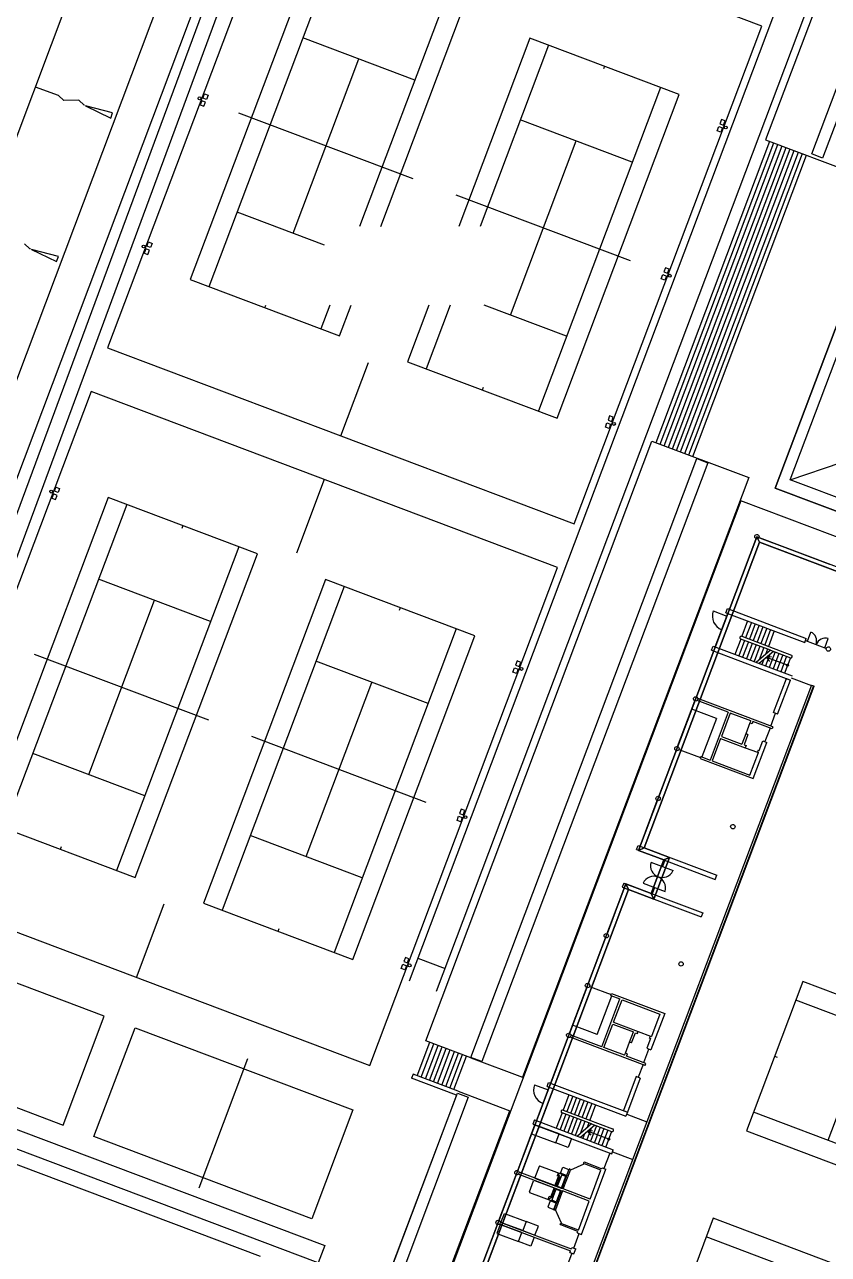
# Model space of a CAD drawing. Header units: millimetres. Extents: x 521005098 to 522149999836, y 174611071 to 175300000107.
# Drawn here: x 521867455863 to 521922686028, y 174995843427 to 175080360017 of the extents above; entities that cross this region are included whole.
import ezdxf

# ---------------------------------------------------------------- set-up
doc = ezdxf.new("R2010")
doc.units = ezdxf.units.MM
doc.header["$LTSCALE"] = 200
for name, color, linetype in [('0-35TEXT', 3, 'Continuous'), ('siteplan$0$0-35TEXT', 3, 'Continuous'), ('siteplan$0$siteplan$0$19', 1, 'Continuous'), ('siteplan$0$siteplan$0$21', 1, 'Continuous'), ('siteplan$0$siteplan$0$22', 1, 'Continuous'), ('siteplan$0$siteplan$0$25', 1, 'Continuous'), ('siteplan$0$siteplan$0$26', 1, 'Continuous'), ('siteplan$0$siteplan$0$27', 1, 'Continuous'), ('siteplan$0$siteplan$0$29', 1, 'Continuous'), ('siteplan$0$siteplan$0$30', 1, 'Continuous'), ('siteplan$0$siteplan$0$31', 1, 'Continuous'), ('siteplan$0$siteplan$0$42', 1, 'Continuous'), ('siteplan$0$siteplan$0$43', 1, 'Continuous'), ('siteplan$0$siteplan$0$44', 1, 'Continuous'), ('siteplan$0$siteplan$0$45', 1, 'Continuous'), ('siteplan$0$siteplan$0$47', 1, 'Continuous'), ('siteplan$0$siteplan$0$48', 1, 'Continuous'), ('siteplan$0$siteplan$0$49', 1, 'Continuous'), ('siteplan$0$siteplan$0$5', 1, 'Continuous'), ('siteplan$0$siteplan$0$51', 1, 'Continuous'), ('siteplan$0$siteplan$0$53', 1, 'Continuous'), ('siteplan$0$siteplan$0$54', 1, 'Continuous'), ('siteplan$0$siteplan$0$56', 1, 'Continuous'), ('siteplan$0$siteplan$0$8', 1, 'Continuous')]:
    doc.layers.add(name, color=color, linetype=linetype)
doc.layers.get('siteplan$0$0-35TEXT').off()

# ---------------------------------------------------------------- blocks, each defined once
blk = doc.blocks.new('siteplan$0$siteplan')
at = {"layer": 'siteplan$0$siteplan$0$19', "color": 8}
for p, q in [((21369.786, 74975.48), (21368.202, 74976.07)), ((21370.159, 74975.137), (21369.786, 74975.48)), ((21371.173, 74975.167), (21370.159, 74975.137)), ((21371.546, 74974.825), (21371.173, 74975.167)), ((21371.575, 74974.814), (21371.546, 74974.825)), ((21371.648, 74974.786), (21373.371, 74973.941)), ((21373.505, 74974.299), (21371.648, 74974.786)), ((21373.371, 74973.941), (21373.505, 74974.299)), ((21367.823, 74964.953), (21367.449, 74965.296)), ((21367.852, 74964.942), (21367.823, 74964.953)), ((21367.924, 74964.914), (21369.647, 74964.069)), ((21369.781, 74964.427), (21367.924, 74964.914)), ((21369.647, 74964.069), (21369.781, 74964.427))]:
    blk.add_line(p, q, dxfattribs=at)
at = {"layer": 'siteplan$0$siteplan$0$21', "color": 8}
for p, q in [((21379.697, 74975.315), (21379.807, 74975.606)), ((21379.807, 74975.606), (21380.058, 74975.511)), ((21379.627, 74975.128), (21379.517, 74974.838)), ((21379.517, 74974.838), (21379.769, 74974.743)), ((21379.878, 74975.033), (21379.627, 74975.128)), ((21379.949, 74975.22), (21379.697, 74975.315)), ((21379.769, 74974.743), (21379.878, 74975.033)), ((21380.058, 74975.511), (21379.949, 74975.22)), ((21415.337, 74973.837), (21415.227, 74973.547)), ((21415.588, 74973.742), (21415.337, 74973.837)), ((21415.047, 74973.069), (21415.156, 74973.359)), ((21415.298, 74972.974), (21415.047, 74973.069)), ((21415.156, 74973.359), (21415.408, 74973.265)), ((21415.227, 74973.547), (21415.479, 74973.452)), ((21415.408, 74973.265), (21415.298, 74972.974)), ((21415.479, 74973.452), (21415.588, 74973.742)), ((21375.856, 74965.131), (21375.965, 74965.421)), ((21375.965, 74965.421), (21376.217, 74965.326)), ((21375.785, 74964.944), (21375.676, 74964.653)), ((21375.676, 74964.653), (21375.927, 74964.558)), ((21376.037, 74964.849), (21375.785, 74964.944)), ((21376.107, 74965.036), (21375.856, 74965.131)), ((21375.927, 74964.558), (21376.037, 74964.849)), ((21376.217, 74965.326), (21376.107, 74965.036)), ((21411.205, 74962.885), (21411.315, 74963.175)), ((21411.457, 74962.79), (21411.205, 74962.885)), ((21411.315, 74963.175), (21411.566, 74963.08)), ((21411.495, 74963.653), (21411.385, 74963.362)), ((21411.385, 74963.362), (21411.637, 74963.267)), ((21411.566, 74963.08), (21411.457, 74962.79)), ((21411.746, 74963.558), (21411.495, 74963.653)), ((21411.637, 74963.267), (21411.746, 74963.558)), ((21407.363, 74952.7), (21407.473, 74952.99)), ((21407.615, 74952.605), (21407.363, 74952.7)), ((21407.473, 74952.99), (21407.724, 74952.896)), ((21407.653, 74953.468), (21407.544, 74953.178)), ((21407.544, 74953.178), (21407.795, 74953.083)), ((21407.724, 74952.896), (21407.615, 74952.605)), ((21407.905, 74953.373), (21407.653, 74953.468)), ((21407.795, 74953.083), (21407.905, 74953.373)), ((21369.503, 74948.289), (21369.612, 74948.579)), ((21369.612, 74948.579), (21369.864, 74948.485)), ((21369.864, 74948.485), (21369.754, 74948.194)), ((21369.432, 74948.102), (21369.323, 74947.811)), ((21369.323, 74947.811), (21369.574, 74947.717)), ((21369.684, 74948.007), (21369.432, 74948.102)), ((21369.754, 74948.194), (21369.503, 74948.289)), ((21369.574, 74947.717), (21369.684, 74948.007)), ((21401.011, 74935.858), (21401.12, 74936.149)), ((21401.262, 74935.764), (21401.011, 74935.858)), ((21401.12, 74936.149), (21401.372, 74936.054)), ((21401.3, 74936.626), (21401.191, 74936.336)), ((21401.191, 74936.336), (21401.442, 74936.241)), ((21401.372, 74936.054), (21401.262, 74935.764)), ((21401.552, 74936.532), (21401.3, 74936.626)), ((21401.442, 74936.241), (21401.552, 74936.532)), ((21397.169, 74925.674), (21397.278, 74925.964)), ((21397.42, 74925.579), (21397.169, 74925.674)), ((21397.278, 74925.964), (21397.53, 74925.869)), ((21397.458, 74926.442), (21397.349, 74926.151)), ((21397.349, 74926.151), (21397.6, 74926.057)), ((21397.53, 74925.869), (21397.42, 74925.579)), ((21397.71, 74926.347), (21397.458, 74926.442)), ((21397.6, 74926.057), (21397.71, 74926.347)), ((21393.327, 74915.489), (21393.437, 74915.78)), ((21393.437, 74915.78), (21393.688, 74915.685)), ((21393.617, 74916.257), (21393.507, 74915.967)), ((21393.507, 74915.967), (21393.759, 74915.872)), ((21393.688, 74915.685), (21393.578, 74915.394)), ((21393.868, 74916.162), (21393.617, 74916.257)), ((21393.759, 74915.872), (21393.868, 74916.162)), ((21393.578, 74915.394), (21393.327, 74915.489))]:
    blk.add_line(p, q, dxfattribs=at)
for centre in [(21379.475, 74975.292), (21415.63, 74973.288), (21375.633, 74965.108), (21411.789, 74963.103), (21407.947, 74952.919), (21369.28, 74948.266), (21401.594, 74936.077), (21397.752, 74925.892), (21393.91, 74915.708)]:
    blk.add_circle(centre, 0.1, dxfattribs=at)
at = {"layer": 'siteplan$0$siteplan$0$22', "color": 8}
for p, q in [((21414.775, 74940.061), (21415.711, 74939.709)), ((21414.911, 74937.588), (21415.779, 74939.89)), ((21421.248, 74937.983), (21421.487, 74938.617)), ((21421.485, 74938.612), (21421.494, 74938.609)), ((21421.109, 74938.04), (21422.564, 74937.491)), ((21422.433, 74937.535), (21422.673, 74938.17)), ((21413.619, 74934.164), (21414.805, 74937.308)), ((21412.328, 74930.739), (21413.514, 74933.883)), ((21411.036, 74927.315), (21412.222, 74930.459)), ((21409.744, 74923.89), (21410.93, 74927.034)), ((21410.488, 74922.792), (21412.013, 74922.216)), ((21411.377, 74922.954), (21411.213, 74922.518)), ((21411.45, 74922.926), (21411.285, 74922.491)), ((21412.007, 74922.218), (21412.003, 74922.208)), ((21408.664, 74921.027), (21407.478, 74917.884)), ((21409.949, 74921.362), (21411.468, 74920.789)), ((21410.673, 74921.089), (21410.509, 74920.652)), ((21410.746, 74921.061), (21410.582, 74920.625)), ((21411.468, 74920.789), (21411.472, 74920.799)), ((21407.372, 74917.603), (21406.186, 74914.459)), ((21406.081, 74914.178), (21404.895, 74911.035)), ((21404.789, 74910.754), (21403.603, 74907.61)), ((21402.493, 74907.501), (21403.429, 74907.148)), ((21402.629, 74905.028), (21403.497, 74907.329)), ((21401.337, 74901.603), (21402.523, 74904.747)), ((21400.045, 74898.179), (21401.231, 74901.323)), ((21398.754, 74894.754), (21399.939, 74897.898))]:
    blk.add_line(p, q, dxfattribs=at)
for centre, radius, start, end in [((21415.711, 74939.709), 1, 159.3328, 249.3328), ((21421.188, 74937.997), 0.688, 340.38128, 64.30532), ((21422.487, 74937.507), 0.688, 74.36028, 158.28432), ((21411.276, 74922.558), 0.817, 164.36028, 250.05484), ((21410.69, 74921.018), 0.817, 68.61076, 155.10885), ((21410.686, 74921.02), 0.817, 344.36028, 70.05484), ((21411.267, 74922.562), 0.817, 248.61076, 334.30532), ((21403.429, 74907.148), 1, 159.3328, 249.3328)]:
    blk.add_arc(centre, radius, start, end, dxfattribs=at)
at = {"layer": 'siteplan$0$siteplan$0$25', "color": 8}
for p, q in [((21415.639, 74939.943), (21415.745, 74940.224)), ((21415.745, 74940.224), (21421.162, 74938.18)), ((21415.639, 74939.943), (21421.056, 74937.899)), ((21414.665, 74937.36), (21414.771, 74937.641)), ((21414.771, 74937.641), (21420.188, 74935.598)), ((21421.056, 74937.899), (21421.162, 74938.18)), ((21414.665, 74937.36), (21420.082, 74935.317)), ((21421.531, 74934.963), (21400.54, 74879.315)), ((21418.919, 74933.083), (21419.798, 74935.413)), ((21419.2, 74932.977), (21420.079, 74935.308)), ((21419.798, 74935.413), (21420.079, 74935.308)), ((21421.531, 74934.963), (21421.671, 74934.91)), ((21421.671, 74934.91), (21398.017, 74872.203)), ((21419.2, 74932.977), (21418.919, 74933.083)), ((21417.525, 74928.538), (21418.466, 74931.033)), ((21417.932, 74930.466), (21418.186, 74931.139)), ((21418.186, 74931.139), (21418.466, 74931.033)), ((21417.298, 74928.784), (21417.879, 74930.326)), ((21409.498, 74923.663), (21409.604, 74923.943)), ((21409.498, 74923.663), (21414.915, 74921.619)), ((21409.604, 74923.943), (21415.021, 74921.9)), ((21414.915, 74921.619), (21415.021, 74921.9)), ((21408.63, 74921.361), (21408.524, 74921.08)), ((21408.524, 74921.08), (21413.941, 74919.037)), ((21408.63, 74921.361), (21414.047, 74919.317)), ((21414.047, 74919.317), (21413.941, 74919.037)), ((21411.437, 74912.398), (21410.496, 74909.904)), ((21411.103, 74912.364), (21410.522, 74910.823)), ((21410.469, 74910.682), (21410.215, 74910.01)), ((21410.215, 74910.01), (21410.496, 74909.904)), ((21409.482, 74908.066), (21408.603, 74905.735)), ((21409.763, 74907.96), (21408.884, 74905.629)), ((21409.763, 74907.96), (21409.482, 74908.066)), ((21403.357, 74907.382), (21403.463, 74907.663)), ((21403.357, 74907.382), (21408.774, 74905.339)), ((21403.463, 74907.663), (21408.88, 74905.62)), ((21408.603, 74905.735), (21408.884, 74905.629)), ((21408.88, 74905.62), (21408.774, 74905.339)), ((21402.489, 74905.081), (21402.383, 74904.8)), ((21402.383, 74904.8), (21407.8, 74902.756)), ((21402.489, 74905.081), (21407.906, 74903.037)), ((21407.8, 74902.756), (21407.906, 74903.037)), ((21405.71, 74897.216), (21407.4, 74901.696)), ((21406.308, 74899.65), (21407.057, 74901.637)), ((21407.092, 74901.731), (21407.119, 74901.802)), ((21407.119, 74901.802), (21407.4, 74901.696)), ((21405.504, 74897.52), (21406.255, 74899.51)), ((21405.429, 74897.322), (21405.469, 74897.427)), ((21405.429, 74897.322), (21405.71, 74897.216)), ((21404.923, 74895.979), (21404.962, 74896.084)), ((21405.015, 74896.224), (21405.055, 74896.328)), ((21405.055, 74896.328), (21405.335, 74896.222)), ((21405.204, 74895.873), (21405.335, 74896.222)), ((21404.923, 74895.979), (21405.204, 74895.873))]:
    blk.add_line(p, q, dxfattribs=at)
at = {"layer": 'siteplan$0$siteplan$0$26', "color": 8}
for p, q in [((21386.058, 74992.352), (21373.151, 74958.135)), ((21418.113, 74980.26), (21386.058, 74992.352)), ((21387.223, 74985.072), (21378.834, 74962.832)), ((21388.505, 74984.588), (21380.116, 74962.348)), ((21396.206, 74981.684), (21390.475, 74966.493)), ((21391.94, 74966.493), (21397.487, 74981.2)), ((21405.206, 74946.043), (21418.113, 74980.26)), ((21394.27, 74976.552), (21386.569, 74979.456)), ((21402.166, 74979.435), (21397.283, 74966.493)), ((21403.447, 74978.952), (21398.748, 74966.493)), ((21412.43, 74975.564), (21402.166, 74979.435)), ((21385.9, 74966.029), (21390.419, 74978.005)), ((21407.298, 74977.5), (21407.227, 74977.313)), ((21411.148, 74976.047), (21402.758, 74953.807)), ((21404.04, 74953.323), (21412.43, 74975.564)), ((21394.147, 74969.758), (21382.172, 74974.275)), ((21409.212, 74970.915), (21401.512, 74973.82)), ((21400.842, 74960.393), (21405.361, 74972.368)), ((21409.089, 74964.121), (21397.114, 74968.638)), ((21388.069, 74965.21), (21382.052, 74967.48)), ((21378.834, 74962.832), (21389.098, 74958.96)), ((21383.966, 74960.896), (21384.037, 74961.083)), ((21388.43, 74961.071), (21387.816, 74959.443)), ((21389.098, 74958.96), (21389.894, 74961.071)), ((21395.238, 74961.071), (21393.776, 74957.195)), ((21396.702, 74961.071), (21395.058, 74956.712)), ((21404.694, 74958.939), (21399.043, 74961.071)), ((21373.151, 74958.135), (21405.206, 74946.043)), ((21389.178, 74952.089), (21391.084, 74957.14)), ((21393.776, 74957.195), (21404.04, 74953.323)), ((21398.908, 74955.259), (21398.979, 74955.447)), ((21372.021, 74955.141), (21359.114, 74920.925)), ((21404.077, 74943.049), (21372.021, 74955.141)), ((21388.049, 74949.095), (21386.144, 74944.044)), ((21373.187, 74947.861), (21364.798, 74925.621)), ((21383.451, 74943.989), (21373.187, 74947.861)), ((21374.469, 74947.378), (21366.079, 74925.137)), ((21378.319, 74945.925), (21378.249, 74945.739)), ((21382.169, 74944.473), (21373.78, 74922.233)), ((21375.062, 74921.749), (21383.451, 74943.989)), ((21391.17, 74908.833), (21404.077, 74943.049)), ((21380.233, 74939.341), (21372.533, 74942.246)), ((21388.129, 74942.225), (21379.74, 74919.984)), ((21389.411, 74941.741), (21381.022, 74919.501)), ((21398.393, 74938.353), (21388.129, 74942.225)), ((21371.864, 74928.818), (21376.383, 74940.794)), ((21393.261, 74940.289), (21393.191, 74940.102)), ((21397.111, 74938.837), (21388.722, 74916.596)), ((21390.004, 74916.113), (21398.393, 74938.353)), ((21380.11, 74932.547), (21368.136, 74937.064)), ((21395.176, 74933.705), (21387.475, 74936.609)), ((21386.806, 74923.182), (21391.325, 74935.158)), ((21395.052, 74926.911), (21383.078, 74931.428)), ((21375.716, 74927.365), (21368.015, 74930.269)), ((21364.798, 74925.621), (21375.062, 74921.749)), ((21390.658, 74921.728), (21382.958, 74924.633)), ((21369.93, 74923.685), (21370, 74923.873)), ((21359.114, 74920.925), (21391.17, 74908.833)), ((21375.142, 74914.879), (21377.047, 74919.93)), ((21379.74, 74919.984), (21390.004, 74916.113)), ((21384.872, 74918.049), (21384.943, 74918.236)), ((21372.932, 74912.221), (21357.961, 74917.868)), ((21370.108, 74904.736), (21372.932, 74912.221)), ((21372.223, 74903.938), (21375.046, 74911.423)), ((21375.046, 74911.423), (21390.016, 74905.776)), ((21355.138, 74910.383), (21370.108, 74904.736)), ((21379.443, 74900.413), (21382.796, 74909.301)), ((21390.016, 74905.776), (21387.193, 74898.291)), ((21387.193, 74898.291), (21372.223, 74903.938))]:
    blk.add_line(p, q, dxfattribs=at)
at = {"layer": 'siteplan$0$siteplan$0$27', "color": 8}
for p, q in [((21417.136, 74939.378), (21416.737, 74938.321)), ((21417.398, 74939.279), (21416.999, 74938.222)), ((21417.66, 74939.181), (21417.261, 74938.123)), ((21417.922, 74939.082), (21417.523, 74938.025)), ((21418.184, 74938.983), (21417.785, 74937.926)), ((21418.446, 74938.884), (21418.047, 74937.827)), ((21418.708, 74938.785), (21418.309, 74937.728)), ((21418.97, 74938.686), (21418.571, 74937.629)), ((21416.667, 74938.134), (21416.268, 74937.076)), ((21416.929, 74938.035), (21416.53, 74936.978)), ((21417.191, 74937.936), (21416.792, 74936.879)), ((21417.453, 74937.837), (21417.054, 74936.78)), ((21417.715, 74937.739), (21417.316, 74936.681)), ((21417.977, 74937.64), (21417.578, 74936.582)), ((21418.239, 74937.541), (21417.921, 74936.7)), ((21418.217, 74936.69), (21418.102, 74936.385)), ((21418.501, 74937.442), (21418.363, 74937.079)), ((21418.659, 74937.068), (21418.364, 74936.286)), ((21419.025, 74937.245), (21418.626, 74936.187)), ((21419.287, 74937.146), (21418.888, 74936.088)), ((21419.549, 74937.047), (21419.15, 74935.989)), ((21419.81, 74936.948), (21419.412, 74935.891)), ((21420.072, 74936.849), (21419.674, 74935.792)), ((21398.064, 74872.185), (21421.718, 74934.892)), ((21421.671, 74934.91), (21421.718, 74934.892)), ((21420.921, 74914.603), (21417.049, 74904.339)), ((21443.161, 74906.214), (21420.921, 74914.603)), ((21442.677, 74904.932), (21420.437, 74913.321)), ((21422.664, 74903.685), (21425.569, 74911.385)), ((21418.985, 74909.471), (21419.172, 74909.4)), ((21404.854, 74906.818), (21404.455, 74905.761)), ((21405.116, 74906.719), (21404.717, 74905.662)), ((21405.378, 74906.62), (21404.979, 74905.563)), ((21405.64, 74906.521), (21405.241, 74905.464)), ((21405.902, 74906.422), (21405.503, 74905.365)), ((21406.164, 74906.324), (21405.765, 74905.266)), ((21406.426, 74906.225), (21406.027, 74905.168)), ((21404.384, 74905.573), (21403.986, 74904.516)), ((21404.646, 74905.475), (21404.248, 74904.417)), ((21404.908, 74905.376), (21404.51, 74904.318)), ((21406.688, 74906.126), (21406.289, 74905.069)), ((21439.773, 74897.232), (21417.532, 74905.621)), ((21405.17, 74905.277), (21404.771, 74904.22)), ((21405.432, 74905.178), (21405.033, 74904.121)), ((21405.694, 74905.079), (21405.295, 74904.022)), ((21405.956, 74904.981), (21405.639, 74904.139)), ((21406.218, 74904.882), (21406.081, 74904.518)), ((21406.742, 74904.684), (21406.343, 74903.627)), ((21407.004, 74904.585), (21406.605, 74903.528)), ((21405.934, 74904.129), (21405.819, 74903.824)), ((21406.377, 74904.508), (21406.081, 74903.725)), ((21407.266, 74904.486), (21406.867, 74903.429)), ((21407.528, 74904.388), (21407.129, 74903.33)), ((21407.79, 74904.289), (21407.391, 74903.231)), ((21417.049, 74904.339), (21439.289, 74895.95)), ((21414.779, 74898.323), (21410.908, 74888.059)), ((21437.02, 74889.933), (21414.779, 74898.323)), ((21436.536, 74888.652), (21414.296, 74897.041))]:
    blk.add_line(p, q, dxfattribs=at)
at = {"layer": 'siteplan$0$siteplan$0$29', "color": 8}
for centre, start, end in [((21417.77, 74945.167), 249.3328, 249.33223), ((21422.681, 74937.447), 69.3328, 69.33223), ((21413.566, 74934.023), 69.3328, 69.33223), ((21412.275, 74930.599), 69.3328, 69.33223), ((21410.983, 74927.174), 69.3328, 69.33223), ((21416.12, 74925.237), 69.3328, 69.33223), ((21407.425, 74917.743), 249.3328, 249.33223), ((21412.562, 74915.806), 249.3328, 249.33223), ((21406.134, 74914.319), 249.3328, 249.33223), ((21404.842, 74910.894), 249.3328, 249.33223), ((21401.284, 74901.463), 69.3328, 69.33223), ((21399.992, 74898.038), 249.3328, 249.33223)]:
    blk.add_arc(centre, 0.15, start, end, dxfattribs=at)
at = {"layer": 'siteplan$0$siteplan$0$30', "color": 8}
for p, q in [((21418.7, 74937.367), (21417.721, 74936.528)), ((21418.913, 74937.286), (21417.935, 74936.448)), ((21418.431, 74936.873), (21418.772, 74936.936)), ((21418.431, 74936.873), (21418.646, 74936.601)), ((21419.876, 74936.328), (21418.431, 74936.873)), ((21406.418, 74904.806), (21405.439, 74903.968)), ((21406.631, 74904.726), (21405.652, 74903.887)), ((21406.142, 74904.307), (21406.483, 74904.369)), ((21406.142, 74904.307), (21406.356, 74904.034)), ((21407.591, 74903.76), (21406.142, 74904.307))]:
    blk.add_line(p, q, dxfattribs=at)
for centre in [(21419.876, 74936.328), (21407.591, 74903.76)]:
    blk.add_circle(centre, 0.0679, dxfattribs=at)
at = {"layer": 'siteplan$0$siteplan$0$31', "color": 8}
for p, q in [((21418.7, 74937.367), (21416.667, 74938.134)), ((21416.737, 74938.321), (21420.143, 74937.036)), ((21418.7, 74937.367), (21420.072, 74936.849)), ((21406.418, 74904.806), (21404.384, 74905.573)), ((21404.455, 74905.761), (21407.861, 74904.476)), ((21406.418, 74904.806), (21407.79, 74904.289))]:
    blk.add_line(p, q, dxfattribs=at)
for centre, start, end in [((21416.702, 74938.228), 69.3328, 249.3328), ((21420.108, 74936.943), 249.3328, 69.3328), ((21404.42, 74905.667), 69.3328, 249.3328), ((21407.825, 74904.382), 249.3328, 69.3328)]:
    blk.add_arc(centre, 0.1, start, end, dxfattribs=at)
at = {"layer": 'siteplan$0$siteplan$0$42', "color": 8}
for p, q in [((21405.916, 74902.174), (21405.841, 74902.141)), ((21405.919, 74902.066), (21405.881, 74902.049)), ((21407.092, 74901.731), (21405.916, 74902.174)), ((21407.057, 74901.637), (21405.919, 74902.066)), ((21404.376, 74900.379), (21404.875, 74901.704)), ((21404.469, 74900.344), (21404.954, 74901.63)), ((21404.93, 74901.729), (21404.875, 74901.704)), ((21404.97, 74901.637), (21404.954, 74901.63)), ((21404.323, 74900.239), (21403.822, 74898.911)), ((21404.416, 74900.203), (21403.93, 74898.914)), ((21403.846, 74898.857), (21403.822, 74898.911)), ((21403.937, 74898.898), (21403.93, 74898.914)), ((21404.292, 74897.87), (21404.258, 74897.945)), ((21405.469, 74897.427), (21404.292, 74897.87)), ((21404.366, 74897.949), (21404.349, 74897.987)), ((21405.504, 74897.52), (21404.366, 74897.949))]:
    blk.add_line(p, q, dxfattribs=at)
at = {"layer": 'siteplan$0$siteplan$0$43', "color": 8}
for p, q in [((21420.135, 74935.457), (21421.52, 74934.935)), ((21418.73, 74932.156), (21419.059, 74933.03)), ((21417.296, 74932.365), (21417.014, 74931.617)), ((21418.677, 74932.016), (21418.326, 74931.086)), ((21412.415, 74930.546), (21413.902, 74929.985)), ((21416.976, 74930.666), (21417.809, 74930.352)), ((21406.274, 74914.266), (21407.761, 74913.705)), ((21409.619, 74911.163), (21410.452, 74910.849)), ((21408.738, 74909.676), (21409.02, 74910.425)), ((21410.005, 74909.027), (21410.356, 74909.957)), ((21409.952, 74908.886), (21409.622, 74908.013)), ((21408.827, 74905.479), (21410.212, 74904.957)), ((21407.853, 74902.897), (21409.238, 74902.374)), ((21405.881, 74902.049), (21404.97, 74901.637)), ((21405.841, 74902.141), (21405.881, 74902.049)), ((21407.66, 74902.809), (21407.26, 74901.749)), ((21404.97, 74901.637), (21404.93, 74901.729)), ((21403.937, 74898.898), (21403.846, 74898.857)), ((21404.349, 74897.987), (21403.937, 74898.898)), ((21404.258, 74897.945), (21404.349, 74897.987)), ((21405.195, 74896.275), (21405.57, 74897.269)), ((21405.063, 74895.925), (21404.688, 74894.933))]:
    blk.add_line(p, q, dxfattribs=at)
at = {"layer": 'siteplan$0$siteplan$0$44', "color": 8}
for p, q in [((21403.893, 74900.561), (21404.135, 74901.204)), ((21403.985, 74900.526), (21404.228, 74901.17)), ((21404.113, 74901.423), (21404.043, 74901.239)), ((21404.228, 74901.17), (21404.043, 74901.239)), ((21404.336, 74901.261), (21404.08, 74900.581)), ((21404.228, 74901.17), (21404.113, 74901.423)), ((21404.373, 74900.471), (21404.629, 74901.15)), ((21404.6, 74901.215), (21404.401, 74901.29)), ((21403.84, 74900.421), (21403.597, 74899.777)), ((21403.932, 74900.386), (21403.689, 74899.743)), ((21404.032, 74900.311), (21404.231, 74900.236)), ((21404.109, 74900.517), (21404.308, 74900.441)), ((21403.435, 74899.628), (21403.505, 74899.812)), ((21403.689, 74899.743), (21403.435, 74899.628)), ((21403.689, 74899.743), (21403.505, 74899.812)), ((21403.711, 74899.602), (21403.967, 74900.282)), ((21403.939, 74899.463), (21403.74, 74899.538)), ((21404.26, 74900.172), (21404.004, 74899.492))]:
    blk.add_line(p, q, dxfattribs=at)
for centre, start, end in [((21404.383, 74901.243), 69.36441, 159.32846), ((21404.583, 74901.168), 339.33444, 69.29932), ((21404.014, 74900.264), 69.33106, 159.32894), ((21404.127, 74900.563), 159.33666, 249.33454), ((21404.326, 74900.488), 249.3409, 339.33476), ((21403.758, 74899.585), 159.33714, 249.30119), ((21403.957, 74899.509), 249.36628, 339.33116), ((21404.213, 74900.189), 339.33084, 69.3247)]:
    blk.add_arc(centre, 0.05, start, end, dxfattribs=at)
at = {"layer": 'siteplan$0$siteplan$0$45', "color": 8}
for p, q in [((21414.999, 74932.681), (21413.302, 74933.322)), ((21414.999, 74932.681), (21413.998, 74930.027)), ((21406.804, 74910.956), (21407.805, 74913.61)), ((21406.804, 74910.956), (21405.106, 74911.596)), ((21402.523, 74904.747), (21402.29, 74904.129)), ((21404.188, 74904.119), (21402.523, 74904.747)), ((21402.29, 74904.129), (21403.955, 74903.501)), ((21403.955, 74903.501), (21404.188, 74904.119)), ((21404.188, 74904.119), (21405.03, 74903.801)), ((21405.03, 74903.801), (21404.797, 74903.183)), ((21404.797, 74903.183), (21403.955, 74903.501)), ((21402.804, 74901.88), (21402.522, 74901.131)), ((21404.646, 74901.239), (21402.869, 74901.909)), ((21404.276, 74901.425), (21404.435, 74901.846)), ((21404.697, 74901.266), (21404.276, 74901.425)), ((21404.393, 74900.426), (21404.675, 74901.174)), ((21404.435, 74901.846), (21404.856, 74901.687)), ((21404.856, 74901.687), (21404.697, 74901.266)), ((21402.151, 74900.149), (21402.434, 74900.898)), ((21402.498, 74900.927), (21404.276, 74900.256)), ((21402.551, 74901.067), (21404.329, 74900.397)), ((21403.958, 74899.414), (21402.18, 74900.085)), ((21403.557, 74899.519), (21403.398, 74899.098)), ((21403.978, 74899.36), (21403.557, 74899.519)), ((21404.305, 74900.192), (21404.023, 74899.443)), ((21400.187, 74898.045), (21400.42, 74898.663)), ((21400.42, 74898.663), (21401.917, 74898.098)), ((21403.398, 74899.098), (21403.819, 74898.939)), ((21403.819, 74898.939), (21403.978, 74899.36)), ((21400.134, 74897.905), (21399.901, 74897.287)), ((21401.631, 74897.34), (21400.134, 74897.905)), ((21401.684, 74897.48), (21400.187, 74898.045)), ((21401.917, 74898.098), (21401.684, 74897.48)), ((21402.759, 74897.78), (21401.917, 74898.098)), ((21402.526, 74897.163), (21402.759, 74897.78)), ((21399.901, 74897.287), (21401.398, 74896.722)), ((21401.398, 74896.722), (21401.631, 74897.34)), ((21401.631, 74897.34), (21402.473, 74897.022)), ((21401.684, 74897.481), (21402.526, 74897.163)), ((21401.684, 74897.48), (21402.526, 74897.163)), ((21402.473, 74897.022), (21402.24, 74896.405)), ((21402.24, 74896.405), (21401.398, 74896.722))]:
    blk.add_line(p, q, dxfattribs=at)
for centre, start, end in [((21402.851, 74901.862), 69.34271, 159.3334), ((21404.629, 74901.192), 339.34356, 69.32436), ((21402.481, 74900.88), 69.32811, 159.31944), ((21402.569, 74901.114), 159.34616, 249.33749), ((21404.346, 74900.443), 249.33418, 339.33824), ((21402.198, 74900.132), 159.3322, 249.32289), ((21404.258, 74900.209), 339.32736, 69.33142), ((21403.976, 74899.461), 249.34124, 339.32204)]:
    blk.add_arc(centre, 0.05, start, end, dxfattribs=at)
at = {"layer": 'siteplan$0$siteplan$0$47', "color": 8}
for p, q in [((21398.581, 75032.377), (21352.736, 74908.428)), ((21353.72, 74908.064), (21399.566, 75032.013)), ((21354.307, 74909.192), (21388.081, 74896.452)), ((21387.635, 74895.271), (21353.861, 74908.011)), ((21388.081, 74896.452), (21387.635, 74895.271))]:
    blk.add_line(p, q, dxfattribs=at)
at = {"layer": 'siteplan$0$siteplan$0$48', "color": 8}
for p, q in [((21421.541, 74971.472), (21438.898, 75017.487)), ((21439.648, 75017.204), (21422.29, 74971.189)), ((21422.29, 74971.189), (21421.541, 74971.472)), ((21398.117, 74909.374), (21413.642, 74950.532)), ((21414.391, 74950.249), (21398.866, 74909.092)), ((21413.642, 74950.532), (21414.391, 74950.249)), ((21398.866, 74909.092), (21398.117, 74909.374)), ((21382.02, 74866.702), (21397.196, 74906.932)), ((21397.945, 74906.65), (21382.769, 74866.419)), ((21397.196, 74906.932), (21397.945, 74906.65))]:
    blk.add_line(p, q, dxfattribs=at)
at = {"layer": 'siteplan$0$siteplan$0$49', "color": 8}
for p, q in [((21417.945, 74944.78), (21410.025, 74923.784)), ((21432.628, 74939.242), (21417.945, 74944.78)), ((21410.025, 74923.784), (21411.764, 74923.129)), ((21411.764, 74923.129), (21410.684, 74920.266)), ((21408.945, 74920.921), (21397.743, 74891.224)), ((21410.684, 74920.266), (21408.945, 74920.921))]:
    blk.add_line(p, q, dxfattribs=at)
at = {"layer": 'siteplan$0$siteplan$0$5', "color": 8}
blk.add_line((21354.634, 74906.662), (21383.639, 74895.721), dxfattribs=at)
at = {"layer": 'siteplan$0$siteplan$0$51', "color": 8}
for p, q in [((21409.638, 74923.61), (21417.77, 74945.167)), ((21417.77, 74945.167), (21432.734, 74939.522)), ((21410.025, 74923.784), (21417.945, 74944.78)), ((21417.945, 74944.78), (21432.628, 74939.242)), ((21411.377, 74922.954), (21409.638, 74923.61)), ((21411.764, 74923.129), (21410.025, 74923.784)), ((21410.684, 74920.266), (21411.764, 74923.129)), ((21410.509, 74920.652), (21411.377, 74922.954)), ((21397.356, 74891.049), (21408.77, 74921.308)), ((21397.743, 74891.224), (21408.945, 74920.921)), ((21408.77, 74921.308), (21410.509, 74920.652)), ((21408.945, 74920.921), (21410.684, 74920.266))]:
    blk.add_line(p, q, dxfattribs=at)
at = {"layer": 'siteplan$0$siteplan$0$53', "color": 8}
for p, q in [((21426.839, 74969.21), (21419.028, 74948.501)), ((21419.028, 74948.501), (21439.574, 74940.75))]:
    blk.add_line(p, q, dxfattribs=at)
at = {"layer": 'siteplan$0$siteplan$0$54', "color": 8}
for p, q in [((21420.058, 74949.075), (21427.295, 74968.26)), ((21420.058, 74949.075), (21423.568, 74950.263)), ((21430.445, 74945.157), (21420.058, 74949.075))]:
    blk.add_line(p, q, dxfattribs=at)
at = {"layer": 'siteplan$0$siteplan$0$56', "color": 8}
for p, q in [((21419.028, 74948.501), (21426.839, 74969.21)), ((21439.574, 74940.75), (21419.028, 74948.501))]:
    blk.add_line(p, q, dxfattribs=at)
at = {"layer": 'siteplan$0$siteplan$0$8', "color": 8}
for p, q in [((21342.965, 74892.467), (21401.97, 75048.889)), ((21346.058, 74893.866), (21404.096, 75047.726)), ((21435.823, 75018.71), (21418.373, 74972.447)), ((21393.896, 74914.645), (21430.358, 75011.306)), ((21395.768, 74913.939), (21432.23, 75010.6)), ((21360.756, 74956.33), (21373.497, 74990.107)), ((21410.846, 74951.631), (21418.657, 74972.34)), ((21411.126, 74951.525), (21418.938, 74972.234)), ((21418.373, 74972.447), (21425.02, 74969.94)), ((21411.407, 74951.419), (21419.219, 74972.128)), ((21411.688, 74951.313), (21419.5, 74972.022)), ((21411.968, 74951.207), (21419.78, 74971.916)), ((21412.249, 74951.101), (21420.061, 74971.811)), ((21412.53, 74950.995), (21420.342, 74971.705)), ((21412.811, 74950.89), (21420.622, 74971.599)), ((21413.091, 74950.784), (21420.903, 74971.493)), ((21413.372, 74950.678), (21421.184, 74971.387)), ((21395.016, 74910.529), (21410.561, 74951.738)), ((21410.561, 74951.738), (21417.208, 74949.231)), ((21417.208, 74949.231), (21401.663, 74908.021)), ((21416.66, 74947.622), (21377.177, 74842.951)), ((21457.754, 74932.121), (21416.66, 74947.622)), ((21417.91, 74945.114), (21422.766, 74943.282)), ((21415.885, 74940.171), (21417.717, 74945.027)), ((21415.799, 74933.101), (21413.662, 74933.907)), ((21418.87, 74932.103), (21413.714, 74934.048)), ((21415.799, 74933.101), (21414.56, 74929.817)), ((21415.939, 74933.048), (21415.335, 74931.446)), ((21417.353, 74932.515), (21415.939, 74933.048)), ((21417.353, 74932.515), (21417.296, 74932.365)), ((21417.493, 74932.462), (21417.437, 74932.312)), ((21418.817, 74931.963), (21417.493, 74932.462)), ((21417.014, 74931.617), (21416.748, 74930.913)), ((21417.154, 74931.564), (21416.889, 74930.86)), ((21417.154, 74931.564), (21417.014, 74931.617)), ((21417.437, 74932.312), (21417.296, 74932.365)), ((21418.87, 74932.103), (21418.817, 74931.963)), ((21415.282, 74931.305), (21414.7, 74929.764)), ((21415.282, 74931.305), (21416.976, 74930.666)), ((21415.335, 74931.446), (21416.748, 74930.913)), ((21416.889, 74930.86), (21417.029, 74930.807)), ((21417.029, 74930.807), (21416.976, 74930.666)), ((21413.928, 74930.055), (21413.875, 74929.915)), ((21413.875, 74929.915), (21417.525, 74928.538)), ((21413.928, 74930.055), (21414.56, 74929.817)), ((21417.862, 74930.493), (21417.809, 74930.352)), ((21417.809, 74930.352), (21417.879, 74930.326)), ((21417.862, 74930.493), (21417.932, 74930.466)), ((21414.7, 74929.764), (21417.298, 74928.784)), ((21394.48, 74916.193), (21396.352, 74915.487)), ((21407.127, 74910.112), (21408.366, 74913.396)), ((21407.734, 74913.635), (21407.787, 74913.775)), ((21407.734, 74913.635), (21408.366, 74913.396)), ((21407.787, 74913.775), (21411.437, 74912.398)), ((21407.925, 74911.802), (21408.506, 74913.344)), ((21408.506, 74913.344), (21411.103, 74912.364)), ((21407.267, 74910.059), (21407.872, 74911.662)), ((21407.872, 74911.662), (21409.285, 74911.129)), ((21407.925, 74911.802), (21409.619, 74911.163)), ((21398.108, 74909.362), (21395.016, 74910.529)), ((21410.092, 74908.833), (21404.937, 74910.778)), ((21407.127, 74910.112), (21404.99, 74910.919)), ((21409.02, 74910.425), (21409.285, 74911.129)), ((21409.16, 74910.372), (21409.426, 74911.076)), ((21409.426, 74911.076), (21409.566, 74911.023)), ((21409.566, 74911.023), (21409.619, 74911.163)), ((21410.399, 74910.709), (21410.452, 74910.849)), ((21410.399, 74910.709), (21410.469, 74910.682)), ((21410.452, 74910.849), (21410.522, 74910.823)), ((21394.433, 74908.119), (21395.301, 74910.421)), ((21394.713, 74908.014), (21395.582, 74910.315)), ((21394.994, 74907.908), (21395.862, 74910.209)), ((21395.275, 74907.802), (21396.143, 74910.104)), ((21395.555, 74907.696), (21396.424, 74909.998)), ((21395.836, 74907.59), (21396.704, 74909.892)), ((21396.117, 74907.484), (21396.985, 74909.786)), ((21396.397, 74907.378), (21397.266, 74909.68)), ((21408.681, 74909.526), (21407.267, 74910.059)), ((21408.681, 74909.526), (21408.738, 74909.676)), ((21408.878, 74909.623), (21408.738, 74909.676)), ((21408.821, 74909.473), (21408.878, 74909.623)), ((21409.16, 74910.372), (21409.02, 74910.425)), ((21396.678, 74907.272), (21397.546, 74909.574)), ((21396.959, 74907.167), (21397.827, 74909.468)), ((21398.108, 74909.362), (21401.663, 74908.021)), ((21410.145, 74908.974), (21408.821, 74909.473)), ((21410.092, 74908.833), (21410.145, 74908.974)), ((21394.148, 74908.227), (21394.042, 74907.946)), ((21397.134, 74906.78), (21394.042, 74907.946)), ((21397.24, 74907.061), (21394.148, 74908.227)), ((21397.24, 74907.061), (21400.795, 74905.719)), ((21397.134, 74906.78), (21382.017, 74866.705)), ((21385.572, 74865.364), (21400.795, 74905.719)), ((21404.238, 74900.269), (21401.379, 74901.347)), ((21404.291, 74900.409), (21401.432, 74901.487)), ((21406.308, 74899.65), (21404.469, 74900.344)), ((21406.255, 74899.51), (21404.416, 74900.203)), ((21400.087, 74897.922), (21404.962, 74896.084)), ((21400.14, 74898.063), (21405.015, 74896.224))]:
    blk.add_line(p, q, dxfattribs=at)
at = {"layer": 'siteplan$0$siteplan$0$51', "color": 8}
mesh = blk.add_polyface(dxfattribs=at)
corners = [(21397.743, 74891.224), (21397.356, 74891.049), (21399.481, 74890.568), (21399.095, 74890.393), (21460.576, 74929.02), (21460.189, 74928.846), (21465.712, 74927.082), (21465.326, 74926.907), (21438.236, 74854.242), (21437.85, 74854.068), (21439.948, 74853.596), (21439.562, 74853.422), (21379.179, 74842.436), (21378.792, 74842.261), (21384.456, 74840.446), (21384.069, 74840.271), (21382.889, 74836.291), (21382.502, 74836.117), (21432.733, 74939.523), (21432.628, 74939.242), (21432.095, 74837.962), (21431.708, 74837.787), (21433.805, 74837.317), (21433.418, 74837.142), (21410.025, 74923.785), (21409.638, 74923.61), (21411.764, 74923.129), (21411.377, 74922.954), (21470.257, 74954.684), (21469.87, 74954.51), (21473.681, 74953.393), (21473.295, 74953.218), (21477.276, 74978.478), (21477.171, 74978.198), (21478.989, 74977.833), (21478.602, 74977.658), (21478.662, 74976.968), (21478.276, 74976.793), (21483.797, 74975.025), (21483.411, 74974.85), (21469.584, 74957.236), (21428.491, 74972.738), (21469.198, 74957.062), (21385.46, 74858.664), (21384.933, 74858.542), (21387.199, 74858.008), (21386.812, 74857.833), (21420.642, 74824.006), (21420.817, 74823.619), (21426.753, 74824.651), (21426.928, 74824.264), (21432.894, 74840.931), (21433.069, 74840.545), (21384.065, 74856.24), (21384.24, 74855.853), (21396.488, 74888.747), (21396.662, 74888.361), (21408.77, 74921.308), (21408.945, 74920.921), (21461.047, 74931.119), (21461.222, 74930.733), (21417.77, 74945.167), (21417.945, 74944.78), (21470.727, 74956.782), (21470.903, 74956.397), (21436.183, 74993.98), (21436.358, 74993.593), (21428.104, 74972.563), (21476.047, 74954.478), (21475.871, 74954.864), (21464.646, 74929.441), (21464.471, 74929.827), (21459.038, 74929.279), (21458.863, 74929.666), (21410.683, 74920.266), (21410.509, 74920.652), (21398.401, 74887.705), (21398.226, 74888.092), (21385.179, 74858.769), (21386.119, 74855.145), (21385.944, 74855.531), (21434.782, 74839.899), (21434.607, 74840.285), (21428.638, 74823.619), (21428.463, 74824.006), (21420.171, 74821.907), (21419.997, 74822.294), (21425.954, 74821.682), (21425.779, 74822.068), (21428.491, 74972.738), (21428.21, 74972.844), (21385.039, 74858.822)]
mesh.append_faces([[corners[k] for k in face] for face in [(41, 40, 89), (66, 65, 90, 89), (67, 41, 90)]], dxfattribs={"vtx0": -1, "color": 8})
mesh.append_faces([[corners[k] for k in face] for face in [(44, 43, 78, 91)]], dxfattribs={"vtx0": -1, "vtx1": -1, "color": 8})
mesh.append_faces([[corners[k] for k in face] for face in [(40, 41, 67, 42)]], dxfattribs={"vtx0": -1, "vtx1": -1, "vtx3": -1, "color": 8})
mesh.append_faces([[corners[k] for k in face] for face in [(0, 1, 3, 2), (1, 0, 58, 57), (2, 3, 77, 76), (4, 5, 7, 6), (5, 4, 60, 59), (6, 7, 9, 8), (8, 9, 11, 10), (10, 11, 82, 81), (12, 13, 15, 14), (13, 12, 54, 53), (14, 15, 17, 16), (16, 17, 85, 86), (18, 19, 72, 73), (19, 18, 61, 62), (20, 21, 23, 22), (21, 20, 52, 51), (22, 23, 84, 83), (24, 25, 27, 26), (25, 24, 62, 61), (26, 27, 75, 74), (28, 29, 31, 30), (29, 28, 64, 63), (30, 31, 71, 70), (32, 33, 35, 34), (33, 32, 65, 66), (34, 35, 37, 36), (36, 37, 39, 38), (38, 39, 69, 68), (40, 42, 73, 72), (43, 44, 46, 45), (45, 46, 80, 79), (47, 48, 87, 88), (48, 47, 86, 85), (49, 50, 83, 84), (50, 49, 88, 87), (51, 52, 81, 82), (53, 54, 79, 80), (55, 56, 76, 77), (56, 55, 78, 43), (57, 58, 74, 75), (59, 60, 70, 71), (63, 64, 68, 69)]], dxfattribs={"vtx0": -1, "vtx2": -1, "color": 8})
blk = doc.blocks.new('siteplan')
at = {"layer": 'siteplan$0$0-35TEXT', "xscale": 1000, "yscale": 1000, "zscale": 1000}
blk.add_blockref('siteplan$0$siteplan', (500000000, 100000000), dxfattribs=at)

msp = doc.modelspace()

# ---------------------------------------------------------------- block references
at = {"layer": '0-35TEXT', "xscale": 1000, "yscale": 1000, "zscale": 1000}
msp.add_blockref('siteplan', (500000094.73971, 99999891.38169), dxfattribs=at)

doc.saveas('drawing.dxf')
